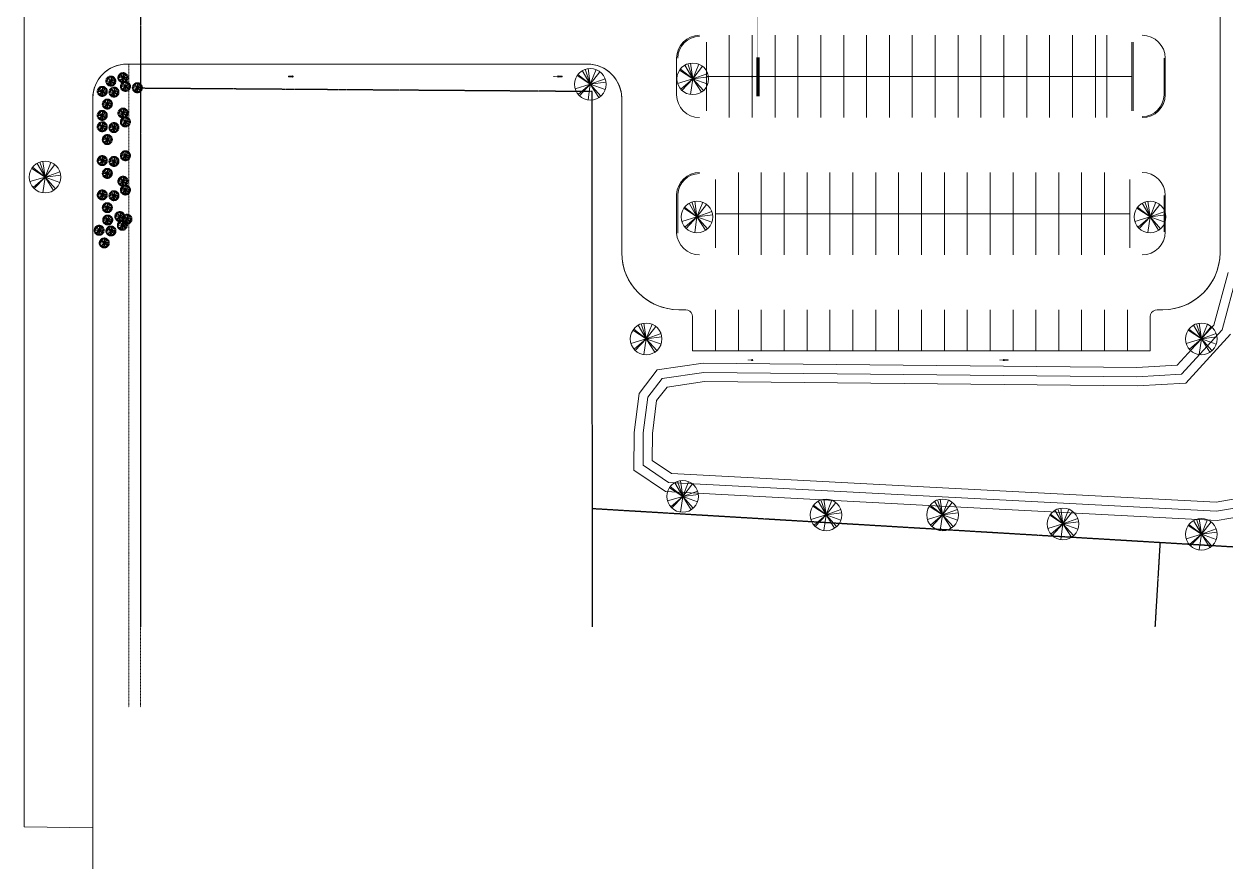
# Model space of a CAD drawing. Header units: inches. Extents: x -1442 to 61540, y -36095 to 93.
# Drawn here: x 20372 to 26675, y -27578 to -23181 of the extents above; entities that cross this region are included whole.
import ezdxf

# ---------------------------------------------------------------- set-up
doc = ezdxf.new("R2010")
doc.units = ezdxf.units.IN
doc.header["$MEASUREMENT"] = 0
doc.header["$XCLIPFRAME"] = 2
for name, pattern in [('Center 1_4_', [0.53125, 0.25, -0.09375, 0.09375, -0.09375]), ('Dash', [0.25, 0.125, -0.125]), ('Hidden 1_8_', [0.1875, 0.125, -0.0625])]:
    doc.linetypes.add(name, pattern=pattern)
for name, color, linetype, lineweight in [('A-ANNO-MATC', 214, 'Dash', 140), ('A-DETL-HDLN', 90, 'Hidden 1_8_', 9), ('BMP', 80, 'Continuous', 9), ('C-TOPO', 7, 'Continuous', 9), ('E-LITE-EQPM', 33, 'Continuous', 9), ('E-LITE-EQPM-HDLN', 30, 'Dash', 9), ('EOP-EX', 125, 'Continuous', 9), ('EOP-PR', 4, 'Continuous', 9), ('G-ANNO-REFR', 1, 'Continuous', 9), ('L-PLNT', 71, 'Continuous', 9), ('PAINT', 190, 'Continuous', 9), ('PROP', 3, 'Center 1_4_', 25)]:
    doc.layers.add(name, color=color, linetype=linetype, lineweight=lineweight)
picture_1 = doc.add_image_def('image1.jpg', size_in_pixel=(1920, 1080))

# ---------------------------------------------------------------- blocks, each defined once
blk = doc.blocks.new('Lighting-Street_Cooper_Navion-Lumark_4-6-LED-Squares - The Caretaker LED-964008-Site Locator Map')
at = {"layer": 'E-LITE-EQPM'}
blk.add_line((-1.7, -10.7), (1.6, -10.7), dxfattribs=at)
blk.add_circle((0, -32.4), 3, dxfattribs=at)
at = {"layer": 'E-LITE-EQPM-HDLN'}
for p, q in [((-1.5, -10.7), (-1.5, -29.9)), ((1.5, -10.7), (1.5, -29.9))]:
    blk.add_line(p, q, dxfattribs=at)
blk = doc.blocks.new('RPC Tree - Deciduous - Hawthorn - 25_ 2-1517972-Site Locator Map')
at = {"layer": 'L-PLNT'}
for q in [(-41.7, 71.7), (-26.5, 78.6), (-11.8, 82.2), (31.2, 76.9), (50.8, 65.6), (-79.5, -23.9), (-69.3, 45.6), (-65.1, 51.5), (-62.9, -54.2), (-56.9, -60.5), (-11.8, -82.2), (78, 28.3), (82.3, 10.6), (44.8, -69.9), (55.6, -61.6), (78.1, -28)]:
    blk.add_line((0, 0), q, dxfattribs=at)
for start, end in [(360, 180), (180, 360)]:
    blk.add_arc((0, 0), 83, start, end, dxfattribs=at)
blk = doc.blocks.new('RPC Shrub - Acacia  3_-6_-1519636-Site Locator Map')
at = {"layer": 'L-PLNT'}
for p, q in [((-27.9, 2.4), (-20.3, 1.7)), ((-27.4, 5.7), (-19.8, 4.1)), ((-26.5, 9.2), (-18.9, 6.4)), ((-24.9, 12.8), (-15.3, 7.8)), ((-22.5, 16.6), (-13.5, 10.3)), ((0, 0), (-21, 3)), ((-19.6, 20), (-12.7, 13.1)), ((0, 0), (-18, 5.5)), ((-16.3, 22.7), (-10.6, 14.5)), ((0, 0), (-15.1, 14.9)), ((0, 0), (-13.1, -16.7)), ((-12.1, 25.3), (-7.9, 16.4)), ((0, 0), (-9.1, 19.2)), ((0, 0), (-8.9, -19.3)), ((-8.5, 17.7), (-5.5, 11.5)), ((-8, 26.8), (-5.6, 18)), ((-2.9, 27.8), (-2, 19)), ((0, 0), (3, 21)), ((0, 0), (8.3, 18.1)), ((0, 0), (11.2, 18)), ((0, 0), (18, 11.2)), ((0, 0), (20.3, -6.2)), ((0, 0), (13.4, -16.5)), ((0, 0), (4.2, -20.8)), ((2.9, 27.8), (2, 19)), ((3.1, 1), (14, 4.7)), ((8, 26.8), (5.6, 18)), ((12.1, 25.3), (7.9, 16.4)), ((16.3, 22.7), (10.6, 14.5)), ((19.6, 20), (12.7, 13.1)), ((20.1, 6.8), (13.3, 4.5)), ((22.5, 16.6), (13.5, 10.3)), ((24.9, 12.8), (15.3, 7.8)), ((26.5, 9.2), (18.9, 6.4)), ((27.4, 5.7), (19.8, 4.1)), ((27.9, 2.4), (20.3, 1.7)), ((-27.9, -2.4), (-20.3, -1.7)), ((-27.4, -5.7), (-19.8, -4.1)), ((-26.5, -9.2), (-18.9, -6.4)), ((-24.9, -12.8), (-15.3, -7.8)), ((-22.5, -16.6), (-13.5, -10.3)), ((-19.6, -20), (-12.7, -13.1)), ((-18.5, -6.4), (0.3, -0.1)), ((-16.3, -22.7), (-10.6, -14.5)), ((-12.1, -25.3), (-7.9, -16.4)), ((-8, -26.8), (-5.6, -18)), ((-2.9, -27.8), (-2, -19)), ((2.9, -27.8), (2, -19)), ((8, -26.8), (5.6, -18)), ((12.1, -25.3), (7.9, -16.4)), ((16.3, -22.7), (10.6, -14.5)), ((19.6, -20), (12.7, -13.1)), ((22.5, -16.6), (13.5, -10.3)), ((24.9, -12.8), (15.3, -7.8)), ((26.5, -9.2), (18.9, -6.4)), ((27.4, -5.7), (19.8, -4.1)), ((27.9, -2.4), (20.3, -1.7))]:
    blk.add_line(p, q, dxfattribs=at)
for start, end in [(0, 180), (180, 0)]:
    blk.add_arc((0, 0), 2, start, end, dxfattribs=at)

msp = doc.modelspace()

# ---------------------------------------------------------------- linework, layer by layer
at = {"layer": 'A-ANNO-MATC'}
msp.add_line((24220.4, -20466.8), (24220.4, -23559.5), dxfattribs=at)
at = {"layer": 'A-DETL-HDLN'}
for p, q in [((20922.2, -26765.1), (20922.2, -23391.1)), ((20982.2, -26765.1), (20982.2, -23391.1))]:
    msp.add_line(p, q, dxfattribs=at)
at = {"layer": 'BMP'}
for p, q in [((26686.9, -24484.1), (26612.3, -24761.1)), ((26734.4, -24492.2), (26655.6, -24784.8)), ((26612.3, -24761.1), (26420.2, -24971.4)), ((26655.6, -24784.8), (26442.5, -25018.2)), ((26698.9, -24808.6), (26464.8, -25064.9)), ((23691.7, -24996.3), (23597.9, -25119.5)), ((23933.6, -24960.9), (23691.7, -24996.3)), ((23936.9, -25009), (23718, -25041)), ((26207.2, -24983.8), (23933.6, -24960.9)), ((26208.3, -25031.8), (23936.9, -25009)), ((26420.2, -24971.4), (26207.2, -24983.8)), ((26442.5, -25018.2), (26208.3, -25031.8)), ((23718, -25041), (23643.8, -25138.4)), ((23744.4, -25085.7), (23689.8, -25157.3)), ((23940.1, -25057), (23744.4, -25085.7)), ((26209.5, -25079.8), (23940.1, -25057)), ((26464.8, -25064.9), (26209.5, -25079.8)), ((23597.9, -25119.5), (23571.6, -25323.8)), ((23643.8, -25138.4), (23619.6, -25327)), ((23689.8, -25157.3), (23667.6, -25330.3)), ((23571.6, -25323.8), (23570.1, -25522)), ((23619.6, -25327), (23618.3, -25496.7)), ((23667.6, -25330.3), (23666.5, -25471.3)), ((23570.1, -25522), (23736.6, -25634.7)), ((23618.3, -25496.7), (23752.4, -25587.5)), ((23666.5, -25471.3), (23768.3, -25540.2)), ((23752.4, -25587.5), (25120.2, -25658.9)), ((23768.3, -25540.2), (25122.7, -25610.9)), ((23736.6, -25634.7), (25117.7, -25706.8)), ((25122.7, -25610.9), (26623.2, -25689.6)), ((25117.7, -25706.8), (26628.8, -25786)), ((25120.2, -25658.9), (26626, -25737.8)), ((26623.2, -25689.6), (26832.7, -25653.9)), ((26626, -25737.8), (26870.5, -25696.2)), ((26628.8, -25786), (26908.2, -25738.4))]:
    msp.add_line(p, q, dxfattribs=at)
at = {"layer": 'C-TOPO'}
for p, q in [((20372.2, -18529.1), (20372.2, -23271.5)), ((26644.5, -24380.1), (26644.5, -22952.1)), ((20372.2, -23271.5), (20372.2, -27394.4)), ((20776.2, -23453.2), (20794.4, -23435.1)), ((20794.4, -23435.1), (20814.9, -23419.7)), ((20814.9, -23419.7), (20837.5, -23407.4)), ((20837.5, -23407.4), (20861.5, -23398.4)), ((20861.5, -23398.4), (20886.6, -23392.9)), ((20886.6, -23392.9), (20912.2, -23391.1)), ((20912.2, -23391.1), (23326.5, -23391.1)), ((23326.5, -23391.1), (23352.1, -23392.9)), ((23352.1, -23392.9), (23377.2, -23398.4)), ((23377.2, -23398.4), (23401.3, -23407.4)), ((23401.3, -23407.4), (23423.8, -23419.7)), ((23423.8, -23419.7), (23444.4, -23435.1)), ((23444.4, -23435.1), (23462.5, -23453.2)), ((20739.5, -23520.4), (20748.5, -23496.3)), ((20748.5, -23496.3), (20760.8, -23473.8)), ((20760.8, -23473.8), (20776.2, -23453.2)), ((23462.5, -23453.2), (23477.9, -23473.8)), ((23477.9, -23473.8), (23490.2, -23496.3)), ((23490.2, -23496.3), (23499.2, -23520.4)), ((20732.2, -23571.1), (20734.1, -23545.5)), ((20732.2, -27399.6), (20732.2, -23571.1)), ((20734.1, -23545.5), (20739.5, -23520.4)), ((23499.2, -23520.4), (23504.7, -23545.5)), ((23504.7, -23545.5), (23506.5, -23571.1)), ((23506.5, -23571.1), (23506.5, -24380.1)), ((23506.5, -24380.1), (23508.4, -24413.7)), ((26642.6, -24413.7), (26644.5, -24380.1)), ((23508.4, -24413.7), (23514, -24446.8)), ((23514, -24446.8), (23523.3, -24479.2)), ((26627.7, -24479.2), (26637, -24446.8)), ((26637, -24446.8), (26642.6, -24413.7)), ((23523.3, -24479.2), (23536.2, -24510.2)), ((23536.2, -24510.2), (23552.5, -24539.7)), ((26598.5, -24539.7), (26614.8, -24510.2)), ((26686.9, -24484.1), (26612.3, -24761.1)), ((26614.8, -24510.2), (26627.7, -24479.2)), ((23552.5, -24539.7), (23572, -24567.1)), ((23572, -24567.1), (23594.4, -24592.2)), ((26556.6, -24592.2), (26579.1, -24567.1)), ((26579.1, -24567.1), (26598.5, -24539.7)), ((23594.4, -24592.2), (23619.5, -24614.6)), ((23619.5, -24614.6), (23646.9, -24634.1)), ((23646.9, -24634.1), (23676.3, -24650.4)), ((26474.7, -24650.4), (26504.1, -24634.1)), ((26504.1, -24634.1), (26531.6, -24614.6)), ((26531.6, -24614.6), (26556.6, -24592.2)), ((23676.3, -24650.4), (23707.4, -24663.2)), ((23707.4, -24663.2), (23739.8, -24672.5)), ((23739.8, -24672.5), (23772.9, -24678.2)), ((23772.9, -24678.2), (23806.5, -24680.1)), ((23806.5, -24680.1), (23842.5, -24680.1)), ((23842.5, -24680.1), (23853.6, -24681.8)), ((23853.6, -24681.8), (23863.7, -24686.9)), ((23863.7, -24686.9), (23871.6, -24694.9)), ((23871.6, -24694.9), (23876.8, -24704.9)), ((23876.8, -24704.9), (23878.5, -24716.1)), ((26278.5, -24716.1), (26280.3, -24704.9)), ((26280.3, -24704.9), (26285.4, -24694.9)), ((26285.4, -24694.9), (26293.4, -24686.9)), ((26293.4, -24686.9), (26303.4, -24681.8)), ((26303.4, -24681.8), (26314.5, -24680.1)), ((26314.5, -24680.1), (26344.5, -24680.1)), ((26344.5, -24680.1), (26378.1, -24678.2)), ((26378.1, -24678.2), (26411.3, -24672.5)), ((26411.3, -24672.5), (26443.6, -24663.2)), ((26443.6, -24663.2), (26474.7, -24650.4)), ((23878.5, -24716.1), (23878.5, -24896.1)), ((26278.5, -24896.1), (26278.5, -24716.1)), ((26612.3, -24761.1), (26420.2, -24971.4)), ((23878.5, -24896.1), (26278.5, -24896.1)), ((23691.7, -24996.3), (23597.9, -25119.5)), ((23933.6, -24960.9), (23691.7, -24996.3)), ((23933.6, -24960.9), (26207.2, -24983.8)), ((26420.2, -24971.4), (26207.2, -24983.8)), ((23597.9, -25119.5), (23571.6, -25323.8)), ((23571.6, -25323.8), (23570.1, -25522)), ((23570.1, -25522), (23736.6, -25634.7)), ((23736.6, -25634.7), (25117.7, -25706.8)), ((25117.7, -25706.8), (26628.8, -25786)), ((26628.8, -25786), (26908.3, -25738.4)), ((20372.2, -27394.4), (20732.2, -27399.6))]:
    msp.add_line(p, q, dxfattribs=at)
at = {"layer": 'EOP-EX'}
msp.add_line((20732.2, -30777.8), (20732.2, -23571.1), dxfattribs=at)
at = {"layer": 'EOP-PR'}
for p, q in [((26644.5, -22946.1), (26644.5, -24380.1)), ((23950.5, -23636.1), (23950.5, -23276.1)), ((26182.5, -23276.1), (26182.5, -23636.1)), ((26188.5, -23276.1), (26188.5, -23636.1)), ((23794.5, -23552.1), (23794.5, -23360.1)), ((26350.5, -23360.1), (26350.5, -23552.1)), ((26356.5, -23360.1), (26356.5, -23552.1)), ((23326.5, -23391.1), (20912.2, -23391.1)), ((23506.5, -24380.1), (23506.5, -23559.5)), ((23998.5, -24356.1), (23998.5, -23996.1)), ((26170.5, -23996.1), (26170.5, -24356.1)), ((23794.5, -24278), (23794.5, -24074.7)), ((23800.5, -24277.8), (23800.5, -24074.9)), ((26350.5, -24080.1), (26350.5, -24272.1)), ((26356.5, -24080.1), (26356.5, -24272.1)), ((23878.5, -24896.1), (23878.5, -24716.1)), ((26278.5, -24716.1), (26278.5, -24896.1)), ((26278.5, -24896.1), (23878.5, -24896.1))]:
    msp.add_line(p, q, dxfattribs=at)
for centre, radius, start, end in [((23914.5, -23360.1), 120, 90, 180), ((23914.5, -23360.1), 114, 90.00036, 180), ((26236.5, -23360.1), 120, 0, 90), ((20912.2, -23571.1), 180, 90, 180), ((23326.5, -23571.1), 180, 0, 90), ((23914.5, -23552.1), 120, 180, 269.99964), ((26236.5, -23552.1), 120, 270, 0), ((26236.5, -23552.1), 114, 270, 0), ((23914.4, -24080.1), 120, 89.99916, 177.43118), ((23914.4, -24080.1), 114, 89.99916, 177.36444), ((26236.5, -24080.1), 120, 0, 90), ((23914.4, -24272), 120, 182.83536, 270.00084), ((26236.5, -24272.1), 120, 270, 0), ((23806.5, -24380.1), 300, 180.00783, 270), ((26344.5, -24380.1), 300, 270, 0)]:
    msp.add_arc(centre, radius, start, end, dxfattribs=at)
at = {"layer": 'PAINT'}
for p, q in [((24070.5, -23672.1), (24070.5, -23240.1)), ((24190.5, -23672.1), (24190.5, -23240.1)), ((24310.5, -23672.1), (24310.5, -23240.1)), ((24430.5, -23672.1), (24430.5, -23240.1)), ((24550.5, -23672.1), (24550.5, -23240.1)), ((24670.5, -23672.1), (24670.5, -23240.1)), ((24790.5, -23672.1), (24790.5, -23240.1)), ((24910.5, -23672.1), (24910.5, -23240.1)), ((25030.5, -23672.1), (25030.5, -23240.1)), ((25150.5, -23672.1), (25150.5, -23240.1)), ((25270.5, -23672.1), (25270.5, -23240.1)), ((25390.5, -23672.1), (25390.5, -23240.1)), ((25510.5, -23672.1), (25510.5, -23240.1)), ((25630.5, -23672.1), (25630.5, -23240.1)), ((25750.5, -23672.1), (25750.5, -23240.1)), ((25870.5, -23456.1), (25870.5, -23240.1)), ((25990.5, -23672.1), (25990.5, -23240.1)), ((26050.5, -23672.1), (26050.5, -23240.1)), ((26182.5, -23456.1), (23950.5, -23456.1)), ((25870.5, -23672.1), (25870.5, -23456.1)), ((24118.5, -24392.1), (24118.5, -23960.1)), ((24238.5, -24392.1), (24238.5, -23960.1)), ((24358.5, -24392.1), (24358.5, -23960.1)), ((24478.5, -24392.1), (24478.5, -23960.1)), ((24598.5, -24392.1), (24598.5, -23960.1)), ((24718.5, -24392.1), (24718.5, -23960.1)), ((24838.5, -24392.1), (24838.5, -23960.1)), ((24958.5, -24392.1), (24958.5, -23960.1)), ((25078.5, -24392.1), (25078.5, -23960.1)), ((25198.5, -24392.1), (25198.5, -23960.1)), ((25318.5, -24392.1), (25318.5, -23960.1)), ((25438.5, -24392.1), (25438.5, -23960.1)), ((25558.5, -24392.1), (25558.5, -23960.1)), ((25678.5, -24392.1), (25678.5, -23960.1)), ((25798.5, -24392.1), (25798.5, -23960.1)), ((25918.5, -24392.1), (25918.5, -23960.1)), ((26038.5, -24392.1), (26038.5, -23960.1)), ((26170.5, -24176.1), (23998.5, -24176.1)), ((23998.5, -24680.1), (23998.5, -24896.1)), ((24118.5, -24680.1), (24118.5, -24896.1)), ((24238.5, -24680.1), (24238.5, -24896.1)), ((24358.5, -24680.1), (24358.5, -24896.1)), ((24478.5, -24680.1), (24478.5, -24896.1)), ((24598.5, -24680.1), (24598.5, -24896.1)), ((24718.5, -24680.1), (24718.5, -24896.1)), ((24838.5, -24680.1), (24838.5, -24896.1)), ((24958.5, -24680.1), (24958.5, -24896.1)), ((25078.5, -24680.1), (25078.5, -24896.1)), ((25198.5, -24680.1), (25198.5, -24896.1)), ((25318.5, -24680.1), (25318.5, -24896.1)), ((25438.5, -24680.1), (25438.5, -24896.1)), ((25558.5, -24680.1), (25558.5, -24896.1)), ((25678.5, -24680.1), (25678.5, -24896.1)), ((25798.5, -24680.1), (25798.5, -24896.1)), ((25918.5, -24680.1), (25918.5, -24896.1)), ((26038.5, -24680.1), (26038.5, -24896.1)), ((26158.5, -24680.1), (26158.5, -24896.1))]:
    msp.add_line(p, q, dxfattribs=at)
at = {"layer": 'PROP'}
for p, q in [((20984.2, -23518.2), (20984.2, -18529.1)), ((20984.2, -26343.6), (20984.2, -23518.2)), ((23352.2, -23535.5), (20984.2, -23518.2)), ((23352.5, -25724.7), (23352.2, -23535.5)), ((23352.5, -26343.6), (23352.5, -25724.7)), ((28503.3, -26032.5), (23352.5, -25724.7)), ((26329.3, -25902.6), (26302.9, -26343.6))]:
    msp.add_line(p, q, dxfattribs=at)

# ---------------------------------------------------------------- block references
at = {"layer": 'E-LITE-EQPM'}
for p, rotation in [((21748.5, -23456), 90.00000000000617), ((23140.5, -23456), 90.00000000000617), ((23205.4, -23456.1), 270.0000000000021), ((24158.1, -23456), 90.00000000000617), ((25478.1, -23456), 90.00000000000617), ((24158.1, -24944), 90.00000000000617), ((25478.1, -24944), 90.00000000000617), ((25543, -24944.1), 270.0000000000021)]:
    msp.add_blockref('Lighting-Street_Cooper_Navion-Lumark_4-6-LED-Squares - The Caretaker LED-964008-Site Locator Map', p, dxfattribs=dict(at, rotation=rotation))
at = {"layer": 'L-PLNT'}
for p in [(23879.4, -23468.5), (23341.6, -23497.2), (20482.4, -23984.2), (23901.2, -24193.3), (26277.1, -24193.3), (23634.7, -24833.2), (26546.4, -24833.2), (23826.2, -25659.9), (24578, -25756.7), (25189, -25756.7), (25820.3, -25804.1), (26546.4, -25858.7)]:
    msp.add_blockref('RPC Tree - Deciduous - Hawthorn - 25_ 2-1517972-Site Locator Map', p, dxfattribs=at)
at = {"layer": 'L-PLNT', "rotation": 201.0000000000004}
for p in [(20827.4, -23480.5), (20890.8, -23462.3), (20782.3, -23534.3), (20843.9, -23538.2), (20904.1, -23508.4), (20966.4, -23515.5), (20809, -23601.1), (20782.3, -23660.3), (20890.8, -23648.3), (20782.3, -23720.3), (20843.9, -23724.2), (20904.1, -23694.4), (20809, -23787.1), (20782.3, -23897.8), (20843.9, -23901.7), (20904.1, -23871.9), (20809, -23964.6), (20890.8, -24005.8), (20782.3, -24077.8), (20843.9, -24081.7), (20904.1, -24051.9), (20809, -24144.6), (20811.2, -24209.3), (20874.6, -24191.1), (20887.9, -24237.2), (20911.5, -24204.9), (20766.1, -24263.1), (20827.7, -24267), (20792.8, -24329.9)]:
    msp.add_blockref('RPC Shrub - Acacia  3_-6_-1519636-Site Locator Map', p, dxfattribs=at)

# ---------------------------------------------------------------- pictures from other files: only their frames are drawn
at = {"layer": 'G-ANNO-REFR'}
image = msp.add_image(picture_1, insert=(-1646.7, -39288.8), size_in_units=(58514.3, 32914.3), dxfattribs=at)
image.set_boundary_path([(6.221, 974.7155), (6.221, 84.0795), (1848.55, 84.0795), (1848.55, 974.7155), (6.221, 974.7155)])
image.dxf.flags = 15

doc.saveas('drawing.dxf')
